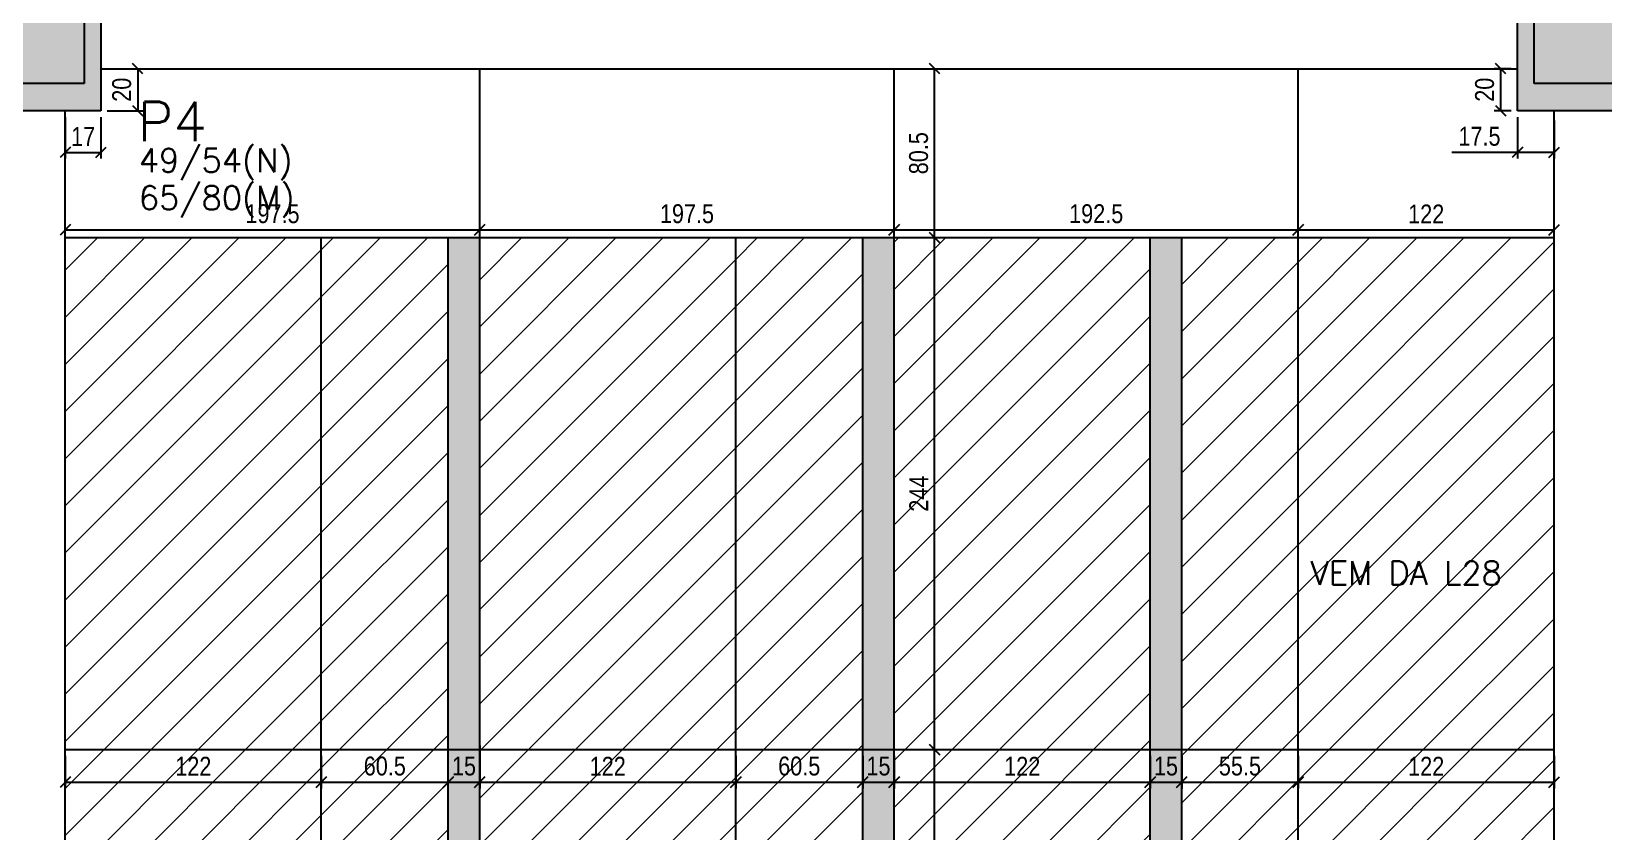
# Model space of a CAD drawing. Extents: x 8513 to 14085, y 1849 to 10799.
# Drawn here: x 10979 to 11728, y 3868 to 4249 of the extents above; entities that cross this region are included whole.
import ezdxf

# ---------------------------------------------------------------- set-up
doc = ezdxf.new("R2010")
doc.units = 0
for name, color, linetype in [('COTA', 241, 'Continuous'), ('Painéis', 200, 'Continuous'), ('Pilares', 5, 'Continuous'), ('VIGAS', 3, 'Continuous')]:
    doc.layers.add(name, color=color, linetype=linetype)
for name, color, linetype, lineweight in [('EST-LAJE-TEXT', 7, 'Continuous', 9), ('EST-PILAR-TEXT', 7, 'Continuous', 9), ('Hachura', 253, 'Continuous', 9), ('REAPROVEITAMENTO', 7, 'Continuous', 9)]:
    doc.layers.add(name, color=color, linetype=linetype, lineweight=lineweight)
doc.styles.add('COTA TECNICA-50', font='techl___.ttf', dxfattribs={"height": 9})
doc.styles.add('RomanS_IV50', font='romans_IV50.ttf', dxfattribs={"height": 11.25})
doc.styles.add('RomanS_IV50_B_1', font='', dxfattribs={"height": 22.5})
doc.styles.get('RomanS_IV50_B_1').set_extended_font_data('RomanS_IV50', bold=True)
doc.dimstyles.new('PAINEL', dxfattribs={"dimtxt": 9, "dimasz": 5, "dimexe": 3, "dimexo": 3, "dimgap": 3, "dimtad": 1, "dimdec": 1, "dimzin": 12, "dimdsep": 46, "dimtxsty": 'COTA TECNICA-50', "dimblk": 'OBLIQUE', "dimcen": 0, "dimclrd": 4, "dimclre": 4, "dimclrt": 1, "dimadec": 1, "dimazin": 3, "dimtfac": 1, "dimtdec": 1, "dimtmove": 0, "dimatfit": 3, "dimldrblk": 'OBLIQUE', "dimfxl": 1, "dimtolj": 1, "dimtzin": 12, "dimarcsym": 0})
pattern_1 = [(45, (-181390.063, -29748.07), (-11.2253202, 11.2253202), [])]

# ---------------------------------------------------------------- blocks, each defined once
blk = doc.blocks.new('_Oblique')
at = {"color": 0, "linetype": 'ByBlock', "lineweight": -2}
blk.add_line((-0.5, -0.5), (0.5, 0.5), dxfattribs=at)
blk = doc.blocks.new('*D471')
at = {"layer": 'COTA', "color": 4, "lineweight": -2, "transparency": 16777216}
for p, q in [((11393.01, 3907.01), (11412.27, 3907.01)), ((11409.27, 3663.01), (11409.27, 3907.01)), ((11398.52, 3663.01), (11412.27, 3663.01))]:
    blk.add_line(p, q, dxfattribs=at)
at = {"layer": 'Defpoints', "color": 0, "transparency": 16777216}
for p in [(11390.01, 3907.01), (11409.27, 3907.01), (11395.52, 3663.01)]:
    blk.add_point(p, dxfattribs=at)
at = {"layer": 'COTA', "color": 4, "lineweight": -2, "transparency": 16777216, "xscale": 5, "yscale": 5, "zscale": 5}
for p, rotation in [((11409.27, 3907.01), 90), ((11409.27, 3663.01), 270)]:
    blk.add_blockref('_Oblique', p, dxfattribs=dict(at, rotation=rotation))
at = {"layer": 'COTA', "color": 1, "transparency": 16777216, "insert": (11401.71, 3785.01), "char_height": 9, "attachment_point": 5, "rotation": 90, "style": 'COTA TECNICA-50'}
blk.add_mtext('\\A1;244', dxfattribs=at)
blk = doc.blocks.new('*D472')
at = {"layer": 'COTA', "color": 4, "lineweight": -2, "transparency": 16777216}
for p, q in [((11393.01, 4151.01), (11412.27, 4151.01)), ((11409.27, 3907.01), (11409.27, 4151.01)), ((11393.01, 3907.01), (11412.27, 3907.01))]:
    blk.add_line(p, q, dxfattribs=at)
at = {"layer": 'Defpoints', "color": 0, "transparency": 16777216}
for p in [(11390.01, 4151.01), (11409.27, 4151.01), (11390.01, 3907.01)]:
    blk.add_point(p, dxfattribs=at)
at = {"layer": 'COTA', "color": 4, "lineweight": -2, "transparency": 16777216, "xscale": 5, "yscale": 5, "zscale": 5}
for p, rotation in [((11409.27, 4151.01), 90), ((11409.27, 3907.01), 270)]:
    blk.add_blockref('_Oblique', p, dxfattribs=dict(at, rotation=rotation))
at = {"layer": 'COTA', "color": 1, "transparency": 16777216, "insert": (11401.71, 4029.01), "char_height": 9, "attachment_point": 5, "rotation": 90, "style": 'COTA TECNICA-50'}
blk.add_mtext('\\A1;244', dxfattribs=at)
blk = doc.blocks.new('*D473')
at = {"layer": 'COTA', "color": 4, "lineweight": -2, "transparency": 16777216}
for p, q in [((11393.01, 4231.51), (11412.27, 4231.51)), ((11409.27, 4151.01), (11409.27, 4231.51)), ((11393.01, 4151.01), (11412.27, 4151.01))]:
    blk.add_line(p, q, dxfattribs=at)
at = {"layer": 'Defpoints', "color": 0, "transparency": 16777216}
for p in [(11390.01, 4231.51), (11409.27, 4231.51), (11390.01, 4151.01)]:
    blk.add_point(p, dxfattribs=at)
at = {"layer": 'COTA', "color": 4, "lineweight": -2, "transparency": 16777216, "xscale": 5, "yscale": 5, "zscale": 5}
for p, rotation in [((11409.27, 4231.51), 90), ((11409.27, 4151.01), 270)]:
    blk.add_blockref('_Oblique', p, dxfattribs=dict(at, rotation=rotation))
at = {"layer": 'COTA', "color": 1, "transparency": 16777216, "insert": (11401.66, 4191.26), "char_height": 9, "attachment_point": 5, "rotation": 90, "style": 'COTA TECNICA-50'}
blk.add_mtext('\\A1;80.5', dxfattribs=at)
blk = doc.blocks.new('*D474')
at = {"layer": 'COTA', "color": 4, "lineweight": -2, "transparency": 16777216}
for p, q in [((10995.01, 3904.01), (10995.01, 3888.54)), ((11117.01, 3904.01), (11117.01, 3888.54)), ((10995.01, 3891.54), (11117.01, 3891.54))]:
    blk.add_line(p, q, dxfattribs=at)
at = {"layer": 'Defpoints', "color": 0, "transparency": 16777216}
for p in [(10995.01, 3907.01), (11117.01, 3907.01), (11117.01, 3891.54)]:
    blk.add_point(p, dxfattribs=at)
at = {"layer": 'COTA', "color": 4, "lineweight": -2, "transparency": 16777216, "xscale": 5, "yscale": 5, "zscale": 5, "rotation": 180}
blk.add_blockref('_Oblique', (10995.01, 3891.54), dxfattribs=at)
at = {"layer": 'COTA', "color": 4, "lineweight": -2, "transparency": 16777216, "xscale": 5, "yscale": 5, "zscale": 5}
blk.add_blockref('_Oblique', (11117.01, 3891.54), dxfattribs=at)
at = {"layer": 'COTA', "color": 1, "transparency": 16777216, "insert": (11056.01, 3899.1), "char_height": 9, "attachment_point": 5, "style": 'COTA TECNICA-50'}
blk.add_mtext('\\A1;122', dxfattribs=at)
blk = doc.blocks.new('*D431')
at = {"layer": 'COTA', "color": 4, "lineweight": -2, "transparency": 16777216}
for p, q in [((11117.01, 3900.67), (11117.01, 3888.54)), ((11117.01, 3891.54), (11177.51, 3891.54))]:
    blk.add_line(p, q, dxfattribs=at)
at = {"layer": 'Defpoints', "color": 0, "transparency": 16777216}
for p in [(11117.01, 3903.67), (11177.51, 3891.54), (11177.51, 3891.54)]:
    blk.add_point(p, dxfattribs=at)
at = {"layer": 'COTA', "color": 4, "lineweight": -2, "transparency": 16777216, "xscale": 5, "yscale": 5, "zscale": 5, "rotation": 180}
blk.add_blockref('_Oblique', (11117.01, 3891.54), dxfattribs=at)
at = {"layer": 'COTA', "color": 4, "lineweight": -2, "transparency": 16777216, "xscale": 5, "yscale": 5, "zscale": 5}
blk.add_blockref('_Oblique', (11177.51, 3891.54), dxfattribs=at)
at = {"layer": 'COTA', "color": 1, "transparency": 16777216, "insert": (11147.26, 3899.14), "char_height": 9, "attachment_point": 5, "style": 'COTA TECNICA-50'}
blk.add_mtext('\\A1;60.5', dxfattribs=at)
blk = doc.blocks.new('*D432')
at = {"layer": 'COTA', "color": 4, "lineweight": -2, "transparency": 16777216}
for p, q in [((11177.51, 3891.32), (11177.51, 3894.54)), ((11177.51, 3891.54), (11192.51, 3891.54))]:
    blk.add_line(p, q, dxfattribs=at)
at = {"layer": 'Defpoints', "color": 0, "transparency": 16777216}
for p in [(11177.51, 3888.32), (11192.51, 3891.54), (11192.51, 3891.54)]:
    blk.add_point(p, dxfattribs=at)
at = {"layer": 'COTA', "color": 4, "lineweight": -2, "transparency": 16777216, "xscale": 5, "yscale": 5, "zscale": 5, "rotation": 180}
blk.add_blockref('_Oblique', (11177.51, 3891.54), dxfattribs=at)
at = {"layer": 'COTA', "color": 4, "lineweight": -2, "transparency": 16777216, "xscale": 5, "yscale": 5, "zscale": 5}
blk.add_blockref('_Oblique', (11192.51, 3891.54), dxfattribs=at)
at = {"layer": 'COTA', "color": 1, "transparency": 16777216, "insert": (11185.01, 3899.14), "char_height": 9, "attachment_point": 5, "style": 'COTA TECNICA-50'}
blk.add_mtext('\\A1;15', dxfattribs=at)
blk = doc.blocks.new('*D475')
at = {"layer": 'COTA', "color": 4, "lineweight": -2, "transparency": 16777216}
for p, q in [((11512.01, 3904.01), (11512.01, 3888.54)), ((11527.01, 3904.01), (11527.01, 3888.54)), ((11512.01, 3891.54), (11527.01, 3891.54))]:
    blk.add_line(p, q, dxfattribs=at)
at = {"layer": 'Defpoints', "color": 0, "transparency": 16777216}
for p in [(11512.01, 3907.01), (11527.01, 3907.01), (11527.01, 3891.54)]:
    blk.add_point(p, dxfattribs=at)
at = {"layer": 'COTA', "color": 4, "lineweight": -2, "transparency": 16777216, "xscale": 5, "yscale": 5, "zscale": 5, "rotation": 180}
blk.add_blockref('_Oblique', (11512.01, 3891.54), dxfattribs=at)
at = {"layer": 'COTA', "color": 4, "lineweight": -2, "transparency": 16777216, "xscale": 5, "yscale": 5, "zscale": 5}
blk.add_blockref('_Oblique', (11527.01, 3891.54), dxfattribs=at)
at = {"layer": 'COTA', "color": 1, "transparency": 16777216, "insert": (11519.51, 3899.14), "char_height": 9, "attachment_point": 5, "style": 'COTA TECNICA-50'}
blk.add_mtext('\\A1;15', dxfattribs=at)
blk = doc.blocks.new('*D476')
at = {"layer": 'COTA', "color": 4, "lineweight": -2, "transparency": 16777216}
for p, q in [((11527.01, 3904.01), (11527.01, 3888.54)), ((11582.51, 3904.01), (11582.51, 3888.54)), ((11527.01, 3891.54), (11582.51, 3891.54))]:
    blk.add_line(p, q, dxfattribs=at)
at = {"layer": 'Defpoints', "color": 0, "transparency": 16777216}
for p in [(11527.01, 3907.01), (11582.51, 3907.01), (11582.51, 3891.54)]:
    blk.add_point(p, dxfattribs=at)
at = {"layer": 'COTA', "color": 4, "lineweight": -2, "transparency": 16777216, "xscale": 5, "yscale": 5, "zscale": 5, "rotation": 180}
blk.add_blockref('_Oblique', (11527.01, 3891.54), dxfattribs=at)
at = {"layer": 'COTA', "color": 4, "lineweight": -2, "transparency": 16777216, "xscale": 5, "yscale": 5, "zscale": 5}
blk.add_blockref('_Oblique', (11582.51, 3891.54), dxfattribs=at)
at = {"layer": 'COTA', "color": 1, "transparency": 16777216, "insert": (11554.76, 3899.14), "char_height": 9, "attachment_point": 5, "style": 'COTA TECNICA-50'}
blk.add_mtext('\\A1;55.5', dxfattribs=at)
blk = doc.blocks.new('*D477')
at = {"layer": 'COTA', "color": 4, "lineweight": -2, "transparency": 16777216}
for p, q in [((11582.51, 3904.01), (11582.51, 3888.54)), ((11704.51, 3904.01), (11704.51, 3888.54)), ((11582.51, 3891.54), (11704.51, 3891.54))]:
    blk.add_line(p, q, dxfattribs=at)
at = {"layer": 'Defpoints', "color": 0, "transparency": 16777216}
for p in [(11582.51, 3907.01), (11704.51, 3907.01), (11704.51, 3891.54)]:
    blk.add_point(p, dxfattribs=at)
at = {"layer": 'COTA', "color": 4, "lineweight": -2, "transparency": 16777216, "xscale": 5, "yscale": 5, "zscale": 5, "rotation": 180}
blk.add_blockref('_Oblique', (11582.51, 3891.54), dxfattribs=at)
at = {"layer": 'COTA', "color": 4, "lineweight": -2, "transparency": 16777216, "xscale": 5, "yscale": 5, "zscale": 5}
blk.add_blockref('_Oblique', (11704.51, 3891.54), dxfattribs=at)
at = {"layer": 'COTA', "color": 1, "transparency": 16777216, "insert": (11643.51, 3899.1), "char_height": 9, "attachment_point": 5, "style": 'COTA TECNICA-50'}
blk.add_mtext('\\A1;122', dxfattribs=at)
blk = doc.blocks.new('*D478')
at = {"layer": 'COTA', "color": 4, "lineweight": -2, "transparency": 16777216}
for p, q in [((11192.51, 3909.01), (11192.51, 3888.54)), ((11314.51, 3904.01), (11314.51, 3888.54)), ((11192.51, 3891.54), (11314.51, 3891.54))]:
    blk.add_line(p, q, dxfattribs=at)
at = {"layer": 'Defpoints', "color": 0, "transparency": 16777216}
for p in [(11192.51, 3912.01), (11314.51, 3907.01), (11314.51, 3891.54)]:
    blk.add_point(p, dxfattribs=at)
at = {"layer": 'COTA', "color": 4, "lineweight": -2, "transparency": 16777216, "xscale": 5, "yscale": 5, "zscale": 5, "rotation": 180}
blk.add_blockref('_Oblique', (11192.51, 3891.54), dxfattribs=at)
at = {"layer": 'COTA', "color": 4, "lineweight": -2, "transparency": 16777216, "xscale": 5, "yscale": 5, "zscale": 5}
blk.add_blockref('_Oblique', (11314.51, 3891.54), dxfattribs=at)
at = {"layer": 'COTA', "color": 1, "transparency": 16777216, "insert": (11253.51, 3899.1), "char_height": 9, "attachment_point": 5, "style": 'COTA TECNICA-50'}
blk.add_mtext('\\A1;122', dxfattribs=at)
blk = doc.blocks.new('*D479')
at = {"layer": 'COTA', "color": 4, "lineweight": -2, "transparency": 16777216}
for p, q in [((11314.51, 3904.01), (11314.51, 3888.54)), ((11314.51, 3891.54), (11375.01, 3891.54)), ((11375.01, 3890.32), (11375.01, 3888.54))]:
    blk.add_line(p, q, dxfattribs=at)
at = {"layer": 'Defpoints', "color": 0, "transparency": 16777216}
for p in [(11314.51, 3907.01), (11375.01, 3893.32), (11375.01, 3891.54)]:
    blk.add_point(p, dxfattribs=at)
at = {"layer": 'COTA', "color": 4, "lineweight": -2, "transparency": 16777216, "xscale": 5, "yscale": 5, "zscale": 5, "rotation": 180}
blk.add_blockref('_Oblique', (11314.51, 3891.54), dxfattribs=at)
at = {"layer": 'COTA', "color": 4, "lineweight": -2, "transparency": 16777216, "xscale": 5, "yscale": 5, "zscale": 5}
blk.add_blockref('_Oblique', (11375.01, 3891.54), dxfattribs=at)
at = {"layer": 'COTA', "color": 1, "transparency": 16777216, "insert": (11344.76, 3899.14), "char_height": 9, "attachment_point": 5, "style": 'COTA TECNICA-50'}
blk.add_mtext('\\A1;60.5', dxfattribs=at)
blk = doc.blocks.new('*D433')
at = {"layer": 'COTA', "color": 4, "lineweight": -2, "transparency": 16777216}
blk.add_line((11390.01, 3891.54), (11512.01, 3891.54), dxfattribs=at)
at = {"layer": 'Defpoints', "color": 0, "transparency": 16777216}
for p in [(11390.01, 3891.54), (11512.01, 3891.54), (11512.01, 3891.54)]:
    blk.add_point(p, dxfattribs=at)
at = {"layer": 'COTA', "color": 4, "lineweight": -2, "transparency": 16777216, "xscale": 5, "yscale": 5, "zscale": 5, "rotation": 180}
blk.add_blockref('_Oblique', (11390.01, 3891.54), dxfattribs=at)
at = {"layer": 'COTA', "color": 4, "lineweight": -2, "transparency": 16777216, "xscale": 5, "yscale": 5, "zscale": 5}
blk.add_blockref('_Oblique', (11512.01, 3891.54), dxfattribs=at)
at = {"layer": 'COTA', "color": 1, "transparency": 16777216, "insert": (11451.01, 3899.1), "char_height": 9, "attachment_point": 5, "style": 'COTA TECNICA-50'}
blk.add_mtext('\\A1;122', dxfattribs=at)
blk = doc.blocks.new('*D480')
at = {"layer": 'COTA', "color": 4, "lineweight": -2, "transparency": 16777216}
for p, q in [((11015.01, 4231.51), (11032.52, 4231.51)), ((11029.52, 4231.51), (11029.52, 4211.51)), ((11015.01, 4211.51), (11032.52, 4211.51))]:
    blk.add_line(p, q, dxfattribs=at)
at = {"layer": 'Defpoints', "color": 0, "transparency": 16777216}
for p in [(11012.01, 4231.51), (11012.01, 4211.51), (11029.52, 4211.51)]:
    blk.add_point(p, dxfattribs=at)
at = {"layer": 'COTA', "color": 4, "lineweight": -2, "transparency": 16777216, "xscale": 5, "yscale": 5, "zscale": 5}
for p, rotation in [((11029.52, 4231.51), 90), ((11029.52, 4211.51), 270)]:
    blk.add_blockref('_Oblique', p, dxfattribs=dict(at, rotation=rotation))
at = {"layer": 'COTA', "color": 1, "transparency": 16777216, "insert": (11021.92, 4221.51), "char_height": 9, "attachment_point": 5, "rotation": 90, "style": 'COTA TECNICA-50'}
blk.add_mtext('\\A1;20', dxfattribs=at)
blk = doc.blocks.new('*D481')
at = {"layer": 'COTA', "color": 4, "lineweight": -2, "transparency": 16777216}
for p, q in [((10995.01, 4208.51), (10995.01, 4188.67)), ((11012.01, 4208.51), (11012.01, 4188.67)), ((10995.01, 4191.67), (11012.01, 4191.67))]:
    blk.add_line(p, q, dxfattribs=at)
at = {"layer": 'Defpoints', "color": 0, "transparency": 16777216}
for p in [(10995.01, 4211.51), (11012.01, 4211.51), (11012.01, 4191.67)]:
    blk.add_point(p, dxfattribs=at)
at = {"layer": 'COTA', "color": 4, "lineweight": -2, "transparency": 16777216, "xscale": 5, "yscale": 5, "zscale": 5, "rotation": 180}
blk.add_blockref('_Oblique', (10995.01, 4191.67), dxfattribs=at)
at = {"layer": 'COTA', "color": 4, "lineweight": -2, "transparency": 16777216, "xscale": 5, "yscale": 5, "zscale": 5}
blk.add_blockref('_Oblique', (11012.01, 4191.67), dxfattribs=at)
at = {"layer": 'COTA', "color": 1, "transparency": 16777216, "insert": (11003.51, 4199.23), "char_height": 9, "attachment_point": 5, "style": 'COTA TECNICA-50'}
blk.add_mtext('\\A1;17', dxfattribs=at)
blk = doc.blocks.new('*D482')
at = {"layer": 'COTA', "color": 4, "lineweight": -2, "transparency": 16777216}
for p, q in [((11684.01, 4231.51), (11675.96, 4231.51)), ((11678.96, 4231.51), (11678.96, 4211.51)), ((11684.01, 4211.51), (11675.96, 4211.51))]:
    blk.add_line(p, q, dxfattribs=at)
at = {"layer": 'Defpoints', "color": 0, "transparency": 16777216}
for p in [(11687.01, 4231.51), (11678.96, 4211.51), (11687.01, 4211.51)]:
    blk.add_point(p, dxfattribs=at)
at = {"layer": 'COTA', "color": 4, "lineweight": -2, "transparency": 16777216, "xscale": 5, "yscale": 5, "zscale": 5}
for p, rotation in [((11678.96, 4231.51), 90), ((11678.96, 4211.51), 270)]:
    blk.add_blockref('_Oblique', p, dxfattribs=dict(at, rotation=rotation))
at = {"layer": 'COTA', "color": 1, "transparency": 16777216, "insert": (11671.37, 4221.51), "char_height": 9, "attachment_point": 5, "rotation": 90, "style": 'COTA TECNICA-50'}
blk.add_mtext('\\A1;20', dxfattribs=at)
blk = doc.blocks.new('*D483')
at = {"layer": 'COTA', "color": 4, "lineweight": -2, "transparency": 16777216}
for p, q in [((11687.01, 4208.51), (11687.01, 4188.67)), ((11704.51, 4206.86), (11704.51, 4188.67)), ((11687.01, 4191.67), (11655.78, 4191.67)), ((11704.51, 4191.67), (11687.01, 4191.67))]:
    blk.add_line(p, q, dxfattribs=at)
at = {"layer": 'Defpoints', "color": 0, "transparency": 16777216}
for p in [(11687.01, 4211.51), (11704.51, 4209.86), (11687.01, 4191.67)]:
    blk.add_point(p, dxfattribs=at)
at = {"layer": 'COTA', "color": 4, "lineweight": -2, "transparency": 16777216, "xscale": 5, "yscale": 5, "zscale": 5, "rotation": 180}
blk.add_blockref('_Oblique', (11687.01, 4191.67), dxfattribs=at)
at = {"layer": 'COTA', "color": 4, "lineweight": -2, "transparency": 16777216, "xscale": 5, "yscale": 5, "zscale": 5}
blk.add_blockref('_Oblique', (11704.51, 4191.67), dxfattribs=at)
at = {"layer": 'COTA', "color": 1, "transparency": 16777216, "insert": (11668.9, 4199.27), "char_height": 9, "attachment_point": 5, "style": 'COTA TECNICA-50'}
blk.add_mtext('\\A1;17.5', dxfattribs=at)
blk = doc.blocks.new('*D484')
at = {"layer": 'COTA', "color": 4, "lineweight": -2, "transparency": 16777216}
for p, q in [((10995.01, 4154.01), (10995.01, 4157.75)), ((10995.01, 4154.75), (11192.51, 4154.75)), ((11192.51, 4154.01), (11192.51, 4157.75))]:
    blk.add_line(p, q, dxfattribs=at)
at = {"layer": 'Defpoints', "color": 0, "transparency": 16777216}
for p in [(10995.01, 4151.01), (11192.51, 4154.75), (11192.51, 4151.01)]:
    blk.add_point(p, dxfattribs=at)
at = {"layer": 'COTA', "color": 4, "lineweight": -2, "transparency": 16777216, "xscale": 5, "yscale": 5, "zscale": 5, "rotation": 180}
blk.add_blockref('_Oblique', (10995.01, 4154.75), dxfattribs=at)
at = {"layer": 'COTA', "color": 4, "lineweight": -2, "transparency": 16777216, "xscale": 5, "yscale": 5, "zscale": 5}
blk.add_blockref('_Oblique', (11192.51, 4154.75), dxfattribs=at)
at = {"layer": 'COTA', "color": 1, "transparency": 16777216, "insert": (11093.76, 4162.37), "char_height": 9, "attachment_point": 5, "style": 'COTA TECNICA-50'}
blk.add_mtext('\\A1;197.5', dxfattribs=at)
blk = doc.blocks.new('*D434')
at = {"layer": 'COTA', "color": 4, "lineweight": -2, "transparency": 16777216}
for p, q in [((11192.51, 4154.01), (11192.51, 4157.75)), ((11192.51, 4154.75), (11390.01, 4154.75))]:
    blk.add_line(p, q, dxfattribs=at)
at = {"layer": 'Defpoints', "color": 0, "transparency": 16777216}
for p in [(11192.51, 4151.01), (11390.01, 4154.75), (11390.01, 4154.75)]:
    blk.add_point(p, dxfattribs=at)
at = {"layer": 'COTA', "color": 4, "lineweight": -2, "transparency": 16777216, "xscale": 5, "yscale": 5, "zscale": 5, "rotation": 180}
blk.add_blockref('_Oblique', (11192.51, 4154.75), dxfattribs=at)
at = {"layer": 'COTA', "color": 4, "lineweight": -2, "transparency": 16777216, "xscale": 5, "yscale": 5, "zscale": 5}
blk.add_blockref('_Oblique', (11390.01, 4154.75), dxfattribs=at)
at = {"layer": 'COTA', "color": 1, "transparency": 16777216, "insert": (11291.26, 4162.37), "char_height": 9, "attachment_point": 5, "style": 'COTA TECNICA-50'}
blk.add_mtext('\\A1;197.5', dxfattribs=at)
blk = doc.blocks.new('*D435')
at = {"layer": 'COTA', "color": 4, "lineweight": -2, "transparency": 16777216}
blk.add_line((11390.01, 4154.75), (11582.51, 4154.75), dxfattribs=at)
at = {"layer": 'Defpoints', "color": 0, "transparency": 16777216}
for p in [(11390.01, 4154.75), (11582.51, 4154.75), (11582.51, 4154.75)]:
    blk.add_point(p, dxfattribs=at)
at = {"layer": 'COTA', "color": 4, "lineweight": -2, "transparency": 16777216, "xscale": 5, "yscale": 5, "zscale": 5, "rotation": 180}
blk.add_blockref('_Oblique', (11390.01, 4154.75), dxfattribs=at)
at = {"layer": 'COTA', "color": 4, "lineweight": -2, "transparency": 16777216, "xscale": 5, "yscale": 5, "zscale": 5}
blk.add_blockref('_Oblique', (11582.51, 4154.75), dxfattribs=at)
at = {"layer": 'COTA', "color": 1, "transparency": 16777216, "insert": (11486.26, 4162.37), "char_height": 9, "attachment_point": 5, "style": 'COTA TECNICA-50'}
blk.add_mtext('\\A1;192.5', dxfattribs=at)
blk = doc.blocks.new('*D485')
at = {"layer": 'COTA', "color": 4, "lineweight": -2, "transparency": 16777216}
for p, q in [((11582.51, 4154.75), (11704.51, 4154.75)), ((11704.51, 4154.01), (11704.51, 4157.75))]:
    blk.add_line(p, q, dxfattribs=at)
at = {"layer": 'Defpoints', "color": 0, "transparency": 16777216}
for p in [(11582.51, 4154.75), (11704.51, 4154.75), (11704.51, 4151.01)]:
    blk.add_point(p, dxfattribs=at)
at = {"layer": 'COTA', "color": 4, "lineweight": -2, "transparency": 16777216, "xscale": 5, "yscale": 5, "zscale": 5, "rotation": 180}
blk.add_blockref('_Oblique', (11582.51, 4154.75), dxfattribs=at)
at = {"layer": 'COTA', "color": 4, "lineweight": -2, "transparency": 16777216, "xscale": 5, "yscale": 5, "zscale": 5}
blk.add_blockref('_Oblique', (11704.51, 4154.75), dxfattribs=at)
at = {"layer": 'COTA', "color": 1, "transparency": 16777216, "insert": (11643.51, 4162.3), "char_height": 9, "attachment_point": 5, "style": 'COTA TECNICA-50'}
blk.add_mtext('\\A1;122', dxfattribs=at)
blk = doc.blocks.new('*D486')
at = {"layer": 'COTA', "color": 4, "lineweight": -2, "transparency": 16777216}
for p, q in [((11375.01, 3904.01), (11375.01, 3888.54)), ((11390.01, 3904.01), (11390.01, 3888.54)), ((11375.01, 3891.54), (11390.01, 3891.54))]:
    blk.add_line(p, q, dxfattribs=at)
at = {"layer": 'Defpoints', "color": 0, "transparency": 16777216}
for p in [(11375.01, 3907.01), (11390.01, 3907.01), (11390.01, 3891.54)]:
    blk.add_point(p, dxfattribs=at)
at = {"layer": 'COTA', "color": 4, "lineweight": -2, "transparency": 16777216, "xscale": 5, "yscale": 5, "zscale": 5, "rotation": 180}
blk.add_blockref('_Oblique', (11375.01, 3891.54), dxfattribs=at)
at = {"layer": 'COTA', "color": 4, "lineweight": -2, "transparency": 16777216, "xscale": 5, "yscale": 5, "zscale": 5}
blk.add_blockref('_Oblique', (11390.01, 3891.54), dxfattribs=at)
at = {"layer": 'COTA', "color": 1, "transparency": 16777216, "insert": (11382.51, 3899.14), "char_height": 9, "attachment_point": 5, "style": 'COTA TECNICA-50'}
blk.add_mtext('\\A1;15', dxfattribs=at)

msp = doc.modelspace()

# ---------------------------------------------------------------- hatches: boundary and pattern name
at = {"layer": 'Hachura'}
h = msp.add_hatch(color=256, dxfattribs=at)
h.paths.add_polyline_path([(11192.51, 4151.01), (11177.51, 4151.01), (11177.51, 3907.01), (11192.51, 3907.01)])
h.paths.add_polyline_path([(11177.51, 3663.01), (11192.51, 3663.01), (11192.51, 3907.01), (11177.51, 3907.01)])
h.paths.add_polyline_path([(11192.51, 3663.01), (11177.51, 3663.01), (11177.51, 3424.01), (11192.51, 3424.01)])
h.paths.add_polyline_path([(11375.01, 3424.01), (11390.01, 3424.01), (11390.01, 3663.01), (11375.01, 3663.01)])
h.paths.add_polyline_path([(11390.01, 3907.01), (11375.01, 3907.01), (11375.01, 3663.01), (11390.01, 3663.01)])
h.paths.add_polyline_path([(11375.01, 3907.01), (11390.01, 3907.01), (11390.01, 4151.01), (11375.01, 4151.01)])
h.paths.add_polyline_path([(11512.01, 3907.01), (11527.01, 3907.01), (11527.01, 4151.01), (11512.01, 4151.01)])
h.paths.add_polyline_path([(11512.01, 3663.01), (11527.01, 3663.01), (11527.01, 3907.01), (11512.01, 3907.01)])
h.paths.add_polyline_path([(11512.01, 3424.01), (11527.01, 3424.01), (11527.01, 3663.01), (11512.01, 3663.01)])
at = {"layer": 'Pilares'}
for points in [[(11012.01, 4211.51), (11012.01, 4291.51), (10947.01, 4291.51), (10947.01, 4211.51)], [(11687.01, 4211.51), (11752.01, 4211.51), (11752.01, 4291.51), (11687.01, 4291.51)]]:
    msp.add_hatch(color=5, dxfattribs=at).paths.add_polyline_path(points, flags=0)
at = {"layer": 'REAPROVEITAMENTO'}
h = msp.add_hatch(dxfattribs=at)
h.set_pattern_fill('ANSI31', color=251, scale=5, style=0)
h.set_pattern_definition(pattern_1)
h.paths.add_polyline_path([(11314.51, 3663.01), (11314.51, 3907.01), (11192.51, 3907.01), (11192.51, 3663.01)])
h.paths.add_polyline_path([(11390.01, 3663.01), (11512.01, 3663.01), (11512.01, 3907.01), (11390.01, 3907.01)])
h.paths.add_polyline_path([(11512.01, 3907.01), (11512.01, 4151.01), (11390.01, 4151.01), (11390.01, 3907.01)])
h.paths.add_polyline_path([(11314.51, 4151.01), (11192.51, 4151.01), (11192.51, 3907.01), (11314.51, 3907.01)])
h.paths.add_polyline_path([(10995.01, 3907.01), (11117.01, 3907.01), (11117.01, 4151.01), (10995.01, 4151.01)])
h = msp.add_hatch(dxfattribs=at)
h.set_pattern_fill('ANSI31', color=251, scale=5, style=0)
h.set_pattern_definition(pattern_1)
h.paths.add_polyline_path([(11177.51, 3907.01), (11117.01, 3907.01), (11117.01, 3663.01), (11177.51, 3663.01)])
h.paths.add_polyline_path([(11117.01, 3907.01), (11177.51, 3907.01), (11177.51, 4151.01), (11117.01, 4151.01)])
h.paths.add_polyline_path([(11375.01, 4151.01), (11314.51, 4151.01), (11314.51, 3907.01), (11375.01, 3907.01)])
h.paths.add_polyline_path([(11375.01, 3907.01), (11314.51, 3907.01), (11314.51, 3663.01), (11375.01, 3663.01)])
h.paths.add_polyline_path([(11582.51, 3907.01), (11527.01, 3907.01), (11527.01, 3663.01), (11582.51, 3663.01)])
h.paths.add_polyline_path([(11527.01, 3907.01), (11582.51, 3907.01), (11582.51, 4151.01), (11527.01, 4151.01)])
h = msp.add_hatch(dxfattribs=at)
h.set_pattern_fill('ANSI31', color=251, scale=5, style=0)
h.set_pattern_definition(pattern_1)
h.paths.add_polyline_path([(11704.51, 4151.01), (11582.51, 4151.01), (11582.51, 3907.01), (11704.51, 3907.01)])
h = msp.add_hatch(dxfattribs=at)
h.set_pattern_fill('ANSI31', color=251, scale=5, style=0)
h.set_pattern_definition(pattern_1)
h.paths.add_polyline_path([(11117.01, 3663.01), (11004.01, 3663.01), (11004.01, 3602.01), (10989.01, 3602.01), (10989.01, 3424.01), (11117.01, 3424.01)])
h.paths.add_polyline_path([(10995.01, 3671.01), (11004.01, 3671.01), (11004.01, 3663.01), (11117.01, 3663.01), (11117.01, 3907.01), (10995.01, 3907.01)])
h.paths.add_polyline_path([(11582.51, 3663.01), (11695.01, 3663.01), (11695.01, 3671.01), (11704.51, 3671.01), (11704.51, 3907.01), (11582.51, 3907.01)])
h.paths.add_polyline_path([(11582.51, 3424.01), (11704.51, 3424.01), (11704.51, 3545.51), (11704.51, 3602.01), (11695.01, 3602.01), (11695.01, 3663.01), (11582.51, 3663.01)])

# ---------------------------------------------------------------- linework, layer by layer
at = {"layer": 'Painéis', "ltscale": 70}
for p, q in [((11192.51, 3424.01), (11192.51, 4231.51)), ((11390.01, 3424.01), (11390.01, 4231.51)), ((11582.51, 3424.01), (11582.51, 4231.51)), ((10995.01, 4151.01), (11704.51, 4151.01)), ((11117.01, 3424.01), (11117.01, 4151.01)), ((11177.51, 3424.01), (11177.51, 4151.01)), ((11314.51, 3424.01), (11314.51, 4151.01)), ((11375.01, 3424.01), (11375.01, 4151.01)), ((11512.01, 3424.01), (11512.01, 4151.01)), ((11527.01, 3424.01), (11527.01, 4151.01)), ((10995.01, 3907.01), (11704.51, 3907.01))]:
    msp.add_line(p, q, dxfattribs=at)
at = {"layer": 'Pilares', "color": 5}
for p, q in [((11012.01, 4291.51), (11012.01, 4211.51)), ((11687.01, 4211.51), (11687.01, 4291.51)), ((11012.01, 4211.51), (10947.01, 4211.51)), ((11752.01, 4211.51), (11687.01, 4211.51))]:
    msp.add_line(p, q, dxfattribs=at)
at = {"layer": 'Pilares'}
for p, q in [((11004.01, 4278.51), (11004.01, 4224.51)), ((11695.01, 4224.51), (11695.01, 4278.51)), ((11004.01, 4224.51), (10955.01, 4224.51)), ((11744.01, 4224.51), (11695.01, 4224.51))]:
    msp.add_line(p, q, dxfattribs=at)
at = {"layer": 'VIGAS', "color": 3}
for p, q in [((11012.01, 4231.51), (11687.01, 4231.51)), ((10995.01, 3671.01), (10995.01, 4211.51)), ((11704.51, 3671.01), (11704.51, 4211.51))]:
    msp.add_line(p, q, dxfattribs=at)

# ---------------------------------------------------------------- texts
at = {"layer": 'EST-LAJE-TEXT', "lineweight": 30, "insert": (11588.43, 3996.81), "char_height": 11.25, "width": 113.7665, "attachment_point": 1, "style": 'RomanS_IV50'}
msp.add_mtext('VEM DA L28', dxfattribs=at)
at = {"layer": 'EST-PILAR-TEXT', "lineweight": 50, "attachment_point": 1}
for s, insert, char_height, width, style in [('P4', (11029.52, 4215.68), 18.75, 46.2975, 'RomanS_IV50_B_1'), ('P4', (11029.52, 4215.68), 18.75, 46.2975, 'RomanS_IV50_B_1'), ('49/54(N)', (11030.06, 4193.49), 11.25, 104.6202, 'RomanS_IV50'), ('65/80(M)', (11030.06, 4175.68), 11.25, 105.8227, 'RomanS_IV50')]:
    msp.add_mtext(s, dxfattribs=dict(at, insert=insert, char_height=char_height, width=width, style=style))

# ---------------------------------------------------------------- dimensions: what is measured, and where the dimension line sits
at = {"layer": 'COTA'}
for base, p1, p2, picture, middle in [((11029.52, 4211.51), (11012.01, 4231.51), (11012.01, 4211.51), '*D480', (11021.92, 4221.51)), ((11678.96, 4211.51), (11687.01, 4231.51), (11687.01, 4211.51), '*D482', (11671.37, 4221.51))]:
    dim = msp.add_linear_dim(base=base, p1=p1, p2=p2, angle=90, dimstyle='PAINEL', dxfattribs=at)
    dim.commit()
    dim.dimension.update_dxf_attribs({"geometry": picture, "text_midpoint": middle})
for base, p1, p2, picture, middle in [((11409.27, 4231.51), (11390.01, 4151.01), (11390.01, 4231.51), '*D473', (11401.66, 4191.26)), ((11409.27, 4151.01), (11390.01, 3907.01), (11390.01, 4151.01), '*D472', (11401.71, 4029.01)), ((11409.27, 3907.01), (11395.52, 3663.01), (11390.01, 3907.01), '*D471', (11401.71, 3785.01))]:
    dim = msp.add_linear_dim(base=base, p1=p1, p2=p2, angle=90, dimstyle='PAINEL', override={"dimtmove": 1}, dxfattribs=at)
    dim.commit()
    dim.dimension.update_dxf_attribs({"geometry": picture, "text_midpoint": middle})
for base, p1, p2, picture, middle in [((11012.01, 4191.67), (10995.01, 4211.51), (11012.01, 4211.51), '*D481', (11003.51, 4199.23)), ((11687.01, 4191.67), (11704.51, 4209.86), (11687.01, 4211.51), '*D483', (11668.9, 4199.27)), ((11192.51, 4154.75), (10995.01, 4151.01), (11192.51, 4151.01), '*D484', (11093.76, 4162.37)), ((11314.51, 3891.54), (11192.51, 3912.01), (11314.51, 3907.01), '*D478', (11253.51, 3899.1)), ((11117.01, 3891.54), (10995.01, 3907.01), (11117.01, 3907.01), '*D474', (11056.01, 3899.1)), ((11390.01, 3891.54), (11375.01, 3907.01), (11390.01, 3907.01), '*D486', (11382.51, 3899.14)), ((11704.51, 3891.54), (11582.51, 3907.01), (11704.51, 3907.01), '*D477', (11643.51, 3899.1))]:
    dim = msp.add_linear_dim(base=base, p1=p1, p2=p2, dimstyle='PAINEL', dxfattribs=at)
    dim.commit()
    dim.dimension.update_dxf_attribs({"geometry": picture, "text_midpoint": middle})
for base, p1, p2, picture, middle in [((11390.01, 4154.75), (11192.51, 4151.01), (11390.01, 4154.75), '*D434', (11291.26, 4162.37)), ((11582.51, 4154.75), (11390.01, 4154.75), (11582.51, 4154.75), '*D435', (11486.26, 4162.37)), ((11704.51, 4154.75), (11582.51, 4154.75), (11704.51, 4151.01), '*D485', (11643.51, 4162.3)), ((11177.51, 3891.54), (11117.01, 3903.67), (11177.51, 3891.54), '*D431', (11147.26, 3899.14)), ((11192.51, 3891.54), (11177.51, 3888.32), (11192.51, 3891.54), '*D432', (11185.01, 3899.14)), ((11375.01, 3891.54), (11314.51, 3907.01), (11375.01, 3893.32), '*D479', (11344.76, 3899.14)), ((11512.01, 3891.54), (11390.01, 3891.54), (11512.01, 3891.54), '*D433', (11451.01, 3899.1)), ((11527.01, 3891.54), (11512.01, 3907.01), (11527.01, 3907.01), '*D475', (11519.51, 3899.14)), ((11582.51, 3891.54), (11527.01, 3907.01), (11582.51, 3907.01), '*D476', (11554.76, 3899.14))]:
    dim = msp.add_linear_dim(base=base, p1=p1, p2=p2, dimstyle='PAINEL', override={"dimtmove": 1}, dxfattribs=at)
    dim.commit()
    dim.dimension.update_dxf_attribs({"geometry": picture, "text_midpoint": middle})

doc.saveas('drawing.dxf')
